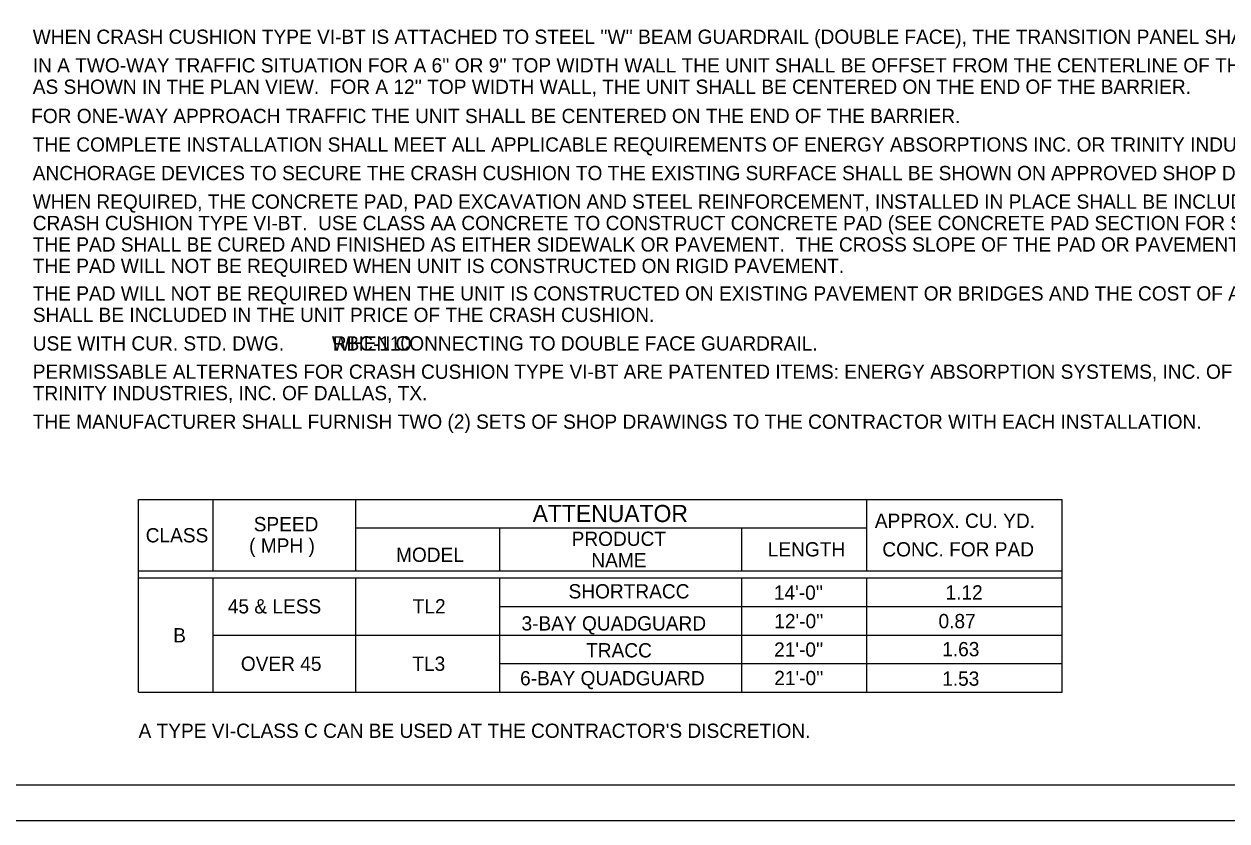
# Model space of a CAD drawing. Extents: x 998.1 to 1038, y 999.1 to 1023.4.
# Drawn here: x 1007.88 to 1024.73, y 1000 to 1011.16 of the extents above; entities that cross this region are included whole.
import ezdxf

# ---------------------------------------------------------------- set-up
doc = ezdxf.new("R2010")
doc.units = 0
for name, color, linetype in [('1', 7, 'Continuous'), ('14', 7, 'Continuous'), ('2', 7, 'Continuous'), ('Default', 7, 'Continuous'), ('Level 1', 7, 'Continuous')]:
    doc.layers.add(name, color=color, linetype=linetype)

msp = doc.modelspace()

# ---------------------------------------------------------------- linework, layer by layer
at = {"layer": '1'}
for p, q in [((1009.482, 1004.504), (1022.423, 1004.504)), ((1009.482, 1001.804), (1009.482, 1004.504)), ((1010.526, 1003.504), (1010.526, 1004.504)), ((1012.526, 1003.504), (1012.526, 1004.504)), ((1022.423, 1001.804), (1022.423, 1004.504)), ((1012.526, 1004.107), (1019.683, 1004.107)), ((1014.544, 1003.504), (1014.544, 1004.107)), ((1017.935, 1003.504), (1017.935, 1004.107)), ((1010.526, 1003.504), (1010.526, 1004.004)), ((1009.482, 1003.504), (1022.423, 1003.504)), ((1009.482, 1003.404), (1022.423, 1003.404)), ((1010.526, 1001.804), (1010.526, 1003.404)), ((1012.526, 1001.804), (1012.526, 1003.404)), ((1014.544, 1001.804), (1014.544, 1003.404)), ((1017.935, 1001.804), (1017.935, 1003.404)), ((1014.544, 1003.004), (1017.935, 1003.004)), ((1017.935, 1003.004), (1022.423, 1003.004)), ((1010.526, 1002.604), (1022.423, 1002.604)), ((1014.544, 1002.204), (1017.935, 1002.204)), ((1017.935, 1002.204), (1022.423, 1002.204)), ((1009.482, 1001.804), (1022.423, 1001.804))]:
    msp.add_line(p, q, dxfattribs=at)
at = {"layer": '14'}
msp.add_line((1036.36, 1000), (1000, 1000), dxfattribs=at)
at = {"layer": '2'}
for p, q in [((1019.683, 1003.504), (1019.683, 1004.506)), ((1019.683, 1001.804), (1019.683, 1003.404))]:
    msp.add_line(p, q, dxfattribs=at)
at = {"layer": 'Default'}
msp.add_line((1035.5, 1000.5), (1007, 1000.5), dxfattribs=at)
msp.add_lwpolyline([(1007, 1021.5), (1035.5, 1021.5), (1035.5, 1000.5), (1007, 1000.5)], close=True, dxfattribs=at)

# ---------------------------------------------------------------- texts
at = {"layer": '1'}
for s, height, p in [("WHEN CRASH CUSHION TYPE VI-BT IS ATTACHED TO STEEL ''W'' BEAM GUARDRAIL (DOUBLE FACE), THE TRANSITION PANEL SHALL BE ELIMINATED.", 0.2, (1008, 1010.883)), ("IN A TWO-WAY TRAFFIC SITUATION FOR A 6'' OR 9'' TOP WIDTH WALL THE UNIT SHALL BE OFFSET FROM THE CENTERLINE OF THE WALL", 0.2, (1008, 1010.483)), ("AS SHOWN IN THE PLAN VIEW.  FOR A 12'' TOP WIDTH WALL, THE UNIT SHALL BE CENTERED ON THE END OF THE BARRIER.", 0.2, (1008, 1010.183)), ('FOR ONE-WAY APPROACH TRAFFIC THE UNIT SHALL BE CENTERED ON THE END OF THE BARRIER.', 0.2, (1007.978, 1009.774)), ('THE COMPLETE INSTALLATION SHALL MEET ALL APPLICABLE REQUIREMENTS OF ENERGY ABSORPTIONS INC. OR TRINITY INDUSTRIES INC.', 0.2, (1008, 1009.374)), ('ANCHORAGE DEVICES TO SECURE THE CRASH CUSHION TO THE EXISTING SURFACE SHALL BE SHOWN ON APPROVED SHOP DRAWINGS.', 0.2, (1008, 1008.974)), ('WHEN REQUIRED, THE CONCRETE PAD, PAD EXCAVATION AND STEEL REINFORCEMENT, INSTALLED IN PLACE SHALL BE INCLUDED IN THE UNIT PRICE BID FOR ', 0.2, (1008, 1008.574)), ('CRASH CUSHION TYPE VI-BT.  USE CLASS AA CONCRETE TO CONSTRUCT CONCRETE PAD (SEE CONCRETE PAD SECTION FOR STEEL REQUIREMENTS).', 0.2, (1008, 1008.274)), ('THE PAD SHALL BE CURED AND FINISHED AS EITHER SIDEWALK OR PAVEMENT.  THE CROSS SLOPE OF THE PAD OR PAVEMENT SHALL NOT EXCEED 5%.', 0.2, (1008, 1007.974)), ('THE PAD WILL NOT BE REQUIRED WHEN UNIT IS CONSTRUCTED ON RIGID PAVEMENT.', 0.2, (1008, 1007.674)), ('THE PAD WILL NOT BE REQUIRED WHEN THE UNIT IS CONSTRUCTED ON EXISTING PAVEMENT OR BRIDGES AND THE COST OF ANCHORING', 0.2, (1008, 1007.288)), ('SHALL BE INCLUDED IN THE UNIT PRICE OF THE CRASH CUSHION.', 0.2, (1008, 1006.988)), ('USE WITH CUR. STD. DWG.         WHEN CONNECTING TO DOUBLE FACE GUARDRAIL.', 0.2, (1008, 1006.588)), ('PERMISSABLE ALTERNATES FOR CRASH CUSHION TYPE VI-BT ARE PATENTED ITEMS: ENERGY ABSORPTION SYSTEMS, INC. OF CHICAGO, IL.,', 0.2, (1008, 1006.192)), ('TRINITY INDUSTRIES, INC. OF DALLAS, TX.', 0.2, (1008, 1005.892)), ('THE MANUFACTURER SHALL FURNISH TWO (2) SETS OF SHOP DRAWINGS TO THE CONTRACTOR WITH EACH INSTALLATION.', 0.2, (1008, 1005.492)), ('ATTENUATOR', 0.24, (1015.003, 1004.186)), ('SPEED', 0.2, (1011.095, 1004.057)), ('APPROX. CU. YD.', 0.2, (1019.797, 1004.104)), ('CLASS', 0.2, (1009.582, 1003.901)), ('PRODUCT', 0.2, (1015.549, 1003.852)), ('( MPH )', 0.2, (1011.031, 1003.757)), ('LENGTH', 0.2, (1018.297, 1003.704)), ('CONC. FOR PAD', 0.2, (1019.902, 1003.704)), ('MODEL', 0.2, (1013.089, 1003.628)), ('NAME', 0.2, (1015.825, 1003.552)), ('SHORTRACC', 0.2, (1015.506, 1003.116)), ("14'-0''", 0.2, (1018.383, 1003.098)), ('1.12', 0.2, (1020.787, 1003.101)), ('45 & LESS', 0.2, (1010.732, 1002.906)), ('TL2', 0.2, (1013.323, 1002.906)), ('3-BAY QUADGUARD', 0.2, (1014.847, 1002.667)), ("12'-0''", 0.2, (1018.388, 1002.699)), ('0.87', 0.2, (1020.689, 1002.699)), ('B', 0.2, (1009.967, 1002.5)), ('TRACC', 0.2, (1015.752, 1002.29)), ("21'-0''", 0.2, (1018.386, 1002.3)), ('1.63', 0.2, (1020.741, 1002.306)), ('OVER 45', 0.2, (1010.915, 1002.102)), ('TL3', 0.2, (1013.317, 1002.102)), ('6-BAY QUADGUARD', 0.2, (1014.827, 1001.899)), ("21'-0''", 0.2, (1018.388, 1001.902)), ('1.53', 0.2, (1020.74, 1001.893)), ("A TYPE VI-CLASS C CAN BE USED AT THE CONTRACTOR'S DISCRETION.", 0.2, (1009.482, 1001.163))]:
    msp.add_text(s, height=height, dxfattribs=at).set_placement(p)
at = {"layer": 'Level 1'}
msp.add_text('RBC-110', height=0.2, dxfattribs=at).set_placement((1012.202, 1006.588))

doc.saveas('drawing.dxf')
